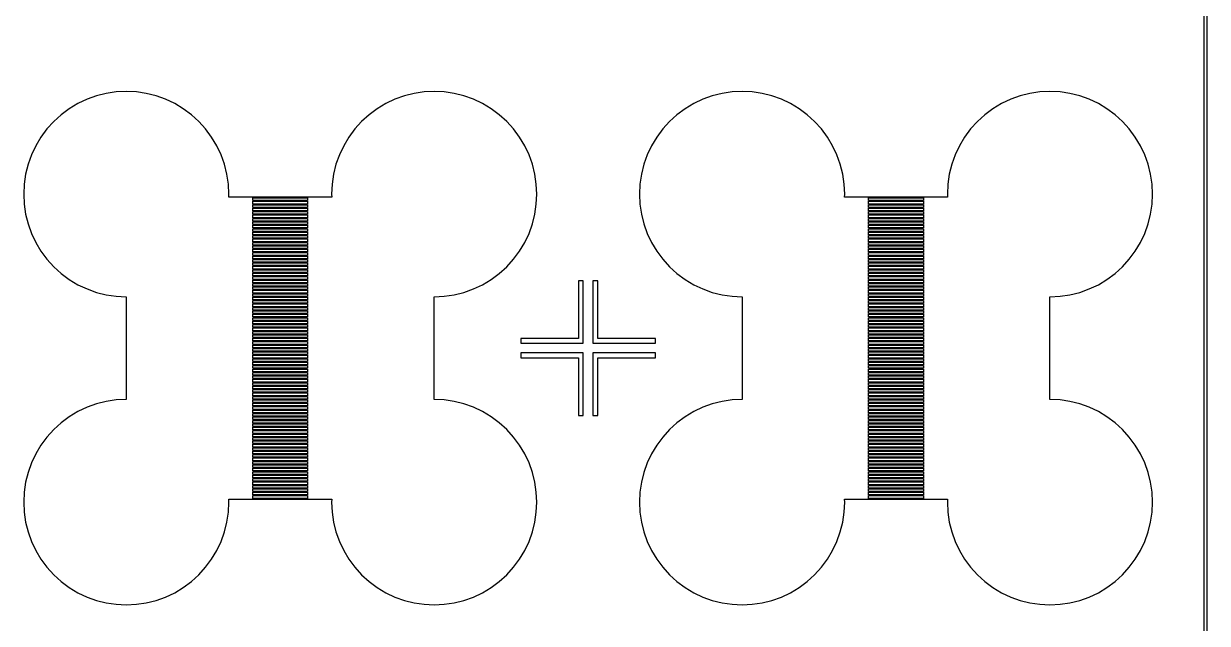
# Model space of a CAD drawing. Extents: x 0 to 72, y 0 to 108.
# Drawn here: x 54.75 to 72.05, y 36.48 to 45.24 of the extents above; entities that cross this region are included whole.
import ezdxf

# ---------------------------------------------------------------- set-up
doc = ezdxf.new("R2010")
doc.units = 0

msp = doc.modelspace()

# ---------------------------------------------------------------- linework, layer by layer
for p, q in [((72, 108), (72, 0)), ((72.05, -0.04999), (72.05, 108.05)), ((55.676, 44.1358), (55.5429, 44.0729)), ((55.8146, 44.1854), (55.676, 44.1358)), ((55.9574, 44.2212), (55.8146, 44.1854)), ((56.103, 44.2428), (55.9574, 44.2212)), ((56.25, 44.25), (56.103, 44.2428)), ((56.397, 44.2428), (56.25, 44.25)), ((56.5426, 44.2212), (56.397, 44.2428)), ((56.6854, 44.1854), (56.5426, 44.2212)), ((56.824, 44.1358), (56.6854, 44.1854)), ((56.9571, 44.0729), (56.824, 44.1358)), ((60.176, 44.1358), (60.0429, 44.0729)), ((60.3146, 44.1854), (60.176, 44.1358)), ((60.4574, 44.2212), (60.3146, 44.1854)), ((60.603, 44.2428), (60.4574, 44.2212)), ((60.75, 44.25), (60.603, 44.2428)), ((60.897, 44.2428), (60.75, 44.25)), ((61.0426, 44.2212), (60.897, 44.2428)), ((61.1854, 44.1854), (61.0426, 44.2212)), ((61.324, 44.1358), (61.1854, 44.1854)), ((61.4571, 44.0729), (61.324, 44.1358)), ((64.676, 44.1358), (64.5429, 44.0729)), ((64.8146, 44.1854), (64.676, 44.1358)), ((64.9574, 44.2212), (64.8146, 44.1854)), ((65.103, 44.2428), (64.9574, 44.2212)), ((65.25, 44.25), (65.103, 44.2428)), ((65.397, 44.2428), (65.25, 44.25)), ((65.5426, 44.2212), (65.397, 44.2428)), ((65.6854, 44.1854), (65.5426, 44.2212)), ((65.824, 44.1358), (65.6854, 44.1854)), ((65.9571, 44.0729), (65.824, 44.1358)), ((69.176, 44.1358), (69.0429, 44.0729)), ((69.3146, 44.1854), (69.176, 44.1358)), ((69.4574, 44.2212), (69.3146, 44.1854)), ((69.603, 44.2428), (69.4574, 44.2212)), ((69.75, 44.25), (69.603, 44.2428)), ((69.897, 44.2428), (69.75, 44.25)), ((70.0426, 44.2212), (69.897, 44.2428)), ((70.1854, 44.1854), (70.0426, 44.2212)), ((70.324, 44.1358), (70.1854, 44.1854)), ((70.4571, 44.0729), (70.324, 44.1358)), ((55.4167, 43.9972), (55.2984, 43.9095)), ((55.5429, 44.0729), (55.4167, 43.9972)), ((57.0834, 43.9972), (56.9571, 44.0729)), ((57.2016, 43.9095), (57.0834, 43.9972)), ((59.9166, 43.9972), (59.7984, 43.9095)), ((60.0429, 44.0729), (59.9166, 43.9972)), ((61.5833, 43.9972), (61.4571, 44.0729)), ((61.7016, 43.9095), (61.5833, 43.9972)), ((64.4167, 43.9972), (64.2984, 43.9095)), ((64.5429, 44.0729), (64.4167, 43.9972)), ((66.0834, 43.9972), (65.9571, 44.0729)), ((66.2016, 43.9095), (66.0834, 43.9972)), ((68.9166, 43.9972), (68.7984, 43.9095)), ((69.0429, 44.0729), (68.9166, 43.9972)), ((70.5833, 43.9972), (70.4571, 44.0729)), ((70.7016, 43.9095), (70.5833, 43.9972)), ((55.1893, 43.8107), (55.0905, 43.7016)), ((55.2984, 43.9095), (55.1893, 43.8107)), ((57.3107, 43.8107), (57.2016, 43.9095)), ((57.4095, 43.7016), (57.3107, 43.8107)), ((59.6893, 43.8107), (59.5905, 43.7016)), ((59.7984, 43.9095), (59.6893, 43.8107)), ((61.8107, 43.8107), (61.7016, 43.9095)), ((61.9095, 43.7016), (61.8107, 43.8107)), ((64.1893, 43.8107), (64.0905, 43.7016)), ((64.2984, 43.9095), (64.1893, 43.8107)), ((66.3107, 43.8107), (66.2016, 43.9095)), ((66.4095, 43.7016), (66.3107, 43.8107)), ((68.6893, 43.8107), (68.5905, 43.7016)), ((68.7984, 43.9095), (68.6893, 43.8107)), ((70.8107, 43.8107), (70.7016, 43.9095)), ((70.9095, 43.7016), (70.8107, 43.8107)), ((55.0905, 43.7016), (55.0028, 43.5833)), ((57.4972, 43.5833), (57.4095, 43.7016)), ((59.5905, 43.7016), (59.5028, 43.5833)), ((61.9972, 43.5833), (61.9095, 43.7016)), ((64.0905, 43.7016), (64.0028, 43.5833)), ((66.4972, 43.5833), (66.4095, 43.7016)), ((68.5905, 43.7016), (68.5028, 43.5833)), ((70.9972, 43.5833), (70.9095, 43.7016)), ((54.9271, 43.4571), (54.8642, 43.324)), ((55.0028, 43.5833), (54.9271, 43.4571)), ((57.5729, 43.4571), (57.4972, 43.5833)), ((57.6358, 43.324), (57.5729, 43.4571)), ((59.4271, 43.4571), (59.3642, 43.324)), ((59.5028, 43.5833), (59.4271, 43.4571)), ((62.0729, 43.4571), (61.9972, 43.5833)), ((62.1358, 43.324), (62.0729, 43.4571)), ((63.9271, 43.4571), (63.8642, 43.324)), ((64.0028, 43.5833), (63.9271, 43.4571)), ((66.5729, 43.4571), (66.4972, 43.5833)), ((66.6358, 43.324), (66.5729, 43.4571)), ((68.4271, 43.4571), (68.3642, 43.324)), ((68.5028, 43.5833), (68.4271, 43.4571)), ((71.0729, 43.4571), (70.9972, 43.5833)), ((71.1358, 43.324), (71.0729, 43.4571)), ((54.8642, 43.324), (54.8146, 43.1854)), ((57.6854, 43.1854), (57.6358, 43.324)), ((59.3642, 43.324), (59.3146, 43.1854)), ((62.1854, 43.1854), (62.1358, 43.324)), ((63.8642, 43.324), (63.8146, 43.1854)), ((66.6854, 43.1854), (66.6358, 43.324)), ((68.3642, 43.324), (68.3146, 43.1854)), ((71.1854, 43.1854), (71.1358, 43.324)), ((54.8146, 43.1854), (54.7788, 43.0426)), ((57.7212, 43.0426), (57.6854, 43.1854)), ((59.3146, 43.1854), (59.2788, 43.0426)), ((62.2212, 43.0426), (62.1854, 43.1854)), ((63.8146, 43.1854), (63.7788, 43.0426)), ((66.7212, 43.0426), (66.6854, 43.1854)), ((68.3146, 43.1854), (68.2788, 43.0426)), ((71.2212, 43.0426), (71.1854, 43.1854)), ((54.7788, 43.0426), (54.7572, 42.897)), ((57.7428, 42.897), (57.7212, 43.0426)), ((59.2788, 43.0426), (59.2572, 42.897)), ((62.2428, 42.897), (62.2212, 43.0426)), ((63.7788, 43.0426), (63.7572, 42.897)), ((66.7428, 42.897), (66.7212, 43.0426)), ((68.2788, 43.0426), (68.2572, 42.897)), ((71.2428, 42.897), (71.2212, 43.0426)), ((54.7572, 42.897), (54.75, 42.75)), ((54.75, 42.75), (54.7572, 42.603)), ((57.75, 42.75), (57.7428, 42.897)), ((57.7478, 42.705), (57.75, 42.75)), ((59.2572, 42.897), (59.25, 42.75)), ((59.25, 42.75), (59.2522, 42.705)), ((62.25, 42.75), (62.2428, 42.897)), ((62.2428, 42.603), (62.25, 42.75)), ((63.7572, 42.897), (63.75, 42.75)), ((63.75, 42.75), (63.7572, 42.603)), ((66.75, 42.75), (66.7428, 42.897)), ((66.7478, 42.705), (66.75, 42.75)), ((68.2572, 42.897), (68.25, 42.75)), ((68.25, 42.75), (68.2522, 42.705)), ((71.25, 42.75), (71.2428, 42.897)), ((71.2428, 42.603), (71.25, 42.75)), ((54.7572, 42.603), (54.7788, 42.4574)), ((59.2522, 42.705), (57.7478, 42.705)), ((58.1, 42.655), (58.1, 42.695)), ((58.1, 42.695), (58.9, 42.695)), ((58.9, 42.655), (58.1, 42.655)), ((58.1, 42.605), (58.1, 42.645)), ((58.1, 42.645), (58.9, 42.645)), ((58.9, 42.605), (58.1, 42.605)), ((58.1, 42.555), (58.1, 42.595)), ((58.1, 42.595), (58.9, 42.595)), ((58.9, 42.695), (58.9, 42.655)), ((58.9, 42.645), (58.9, 42.605)), ((58.9, 42.595), (58.9, 42.555)), ((62.2212, 42.4574), (62.2428, 42.603)), ((63.7572, 42.603), (63.7788, 42.4574)), ((68.2522, 42.705), (66.7478, 42.705)), ((67.1, 42.655), (67.1, 42.695)), ((67.1, 42.695), (67.9, 42.695)), ((67.9, 42.655), (67.1, 42.655)), ((67.1, 42.605), (67.1, 42.645)), ((67.1, 42.645), (67.9, 42.645)), ((67.9, 42.605), (67.1, 42.605)), ((67.1, 42.555), (67.1, 42.595)), ((67.1, 42.595), (67.9, 42.595)), ((67.9, 42.695), (67.9, 42.655)), ((67.9, 42.645), (67.9, 42.605)), ((67.9, 42.595), (67.9, 42.555)), ((71.2212, 42.4574), (71.2428, 42.603)), ((54.7788, 42.4574), (54.8146, 42.3146)), ((58.9, 42.555), (58.1, 42.555)), ((58.1, 42.505), (58.1, 42.545)), ((58.1, 42.545), (58.9, 42.545)), ((58.9, 42.505), (58.1, 42.505)), ((58.1, 42.455), (58.1, 42.495)), ((58.1, 42.495), (58.9, 42.495)), ((58.9, 42.455), (58.1, 42.455)), ((58.1, 42.405), (58.1, 42.445)), ((58.1, 42.445), (58.9, 42.445)), ((58.9, 42.405), (58.1, 42.405)), ((58.1, 42.355), (58.1, 42.395)), ((58.1, 42.395), (58.9, 42.395)), ((58.9, 42.545), (58.9, 42.505)), ((58.9, 42.495), (58.9, 42.455)), ((58.9, 42.445), (58.9, 42.405)), ((58.9, 42.395), (58.9, 42.355)), ((62.1854, 42.3146), (62.2212, 42.4574)), ((63.7788, 42.4574), (63.8146, 42.3146)), ((67.9, 42.555), (67.1, 42.555)), ((67.1, 42.505), (67.1, 42.545)), ((67.1, 42.545), (67.9, 42.545)), ((67.9, 42.505), (67.1, 42.505)), ((67.1, 42.455), (67.1, 42.495)), ((67.1, 42.495), (67.9, 42.495)), ((67.9, 42.455), (67.1, 42.455)), ((67.1, 42.405), (67.1, 42.445)), ((67.1, 42.445), (67.9, 42.445)), ((67.9, 42.405), (67.1, 42.405)), ((67.1, 42.355), (67.1, 42.395)), ((67.1, 42.395), (67.9, 42.395)), ((67.9, 42.545), (67.9, 42.505)), ((67.9, 42.495), (67.9, 42.455)), ((67.9, 42.445), (67.9, 42.405)), ((67.9, 42.395), (67.9, 42.355)), ((71.1854, 42.3146), (71.2212, 42.4574)), ((54.8146, 42.3146), (54.8642, 42.176)), ((58.9, 42.355), (58.1, 42.355)), ((58.1, 42.305), (58.1, 42.345)), ((58.1, 42.345), (58.9, 42.345)), ((58.9, 42.305), (58.1, 42.305)), ((58.1, 42.255), (58.1, 42.295)), ((58.1, 42.295), (58.9, 42.295)), ((58.9, 42.255), (58.1, 42.255)), ((58.1, 42.205), (58.1, 42.245)), ((58.1, 42.245), (58.9, 42.245)), ((58.9, 42.345), (58.9, 42.305)), ((58.9, 42.295), (58.9, 42.255)), ((58.9, 42.245), (58.9, 42.205)), ((62.1358, 42.176), (62.1854, 42.3146)), ((63.8146, 42.3146), (63.8642, 42.176)), ((67.9, 42.355), (67.1, 42.355)), ((67.1, 42.305), (67.1, 42.345)), ((67.1, 42.345), (67.9, 42.345)), ((67.9, 42.305), (67.1, 42.305)), ((67.1, 42.255), (67.1, 42.295)), ((67.1, 42.295), (67.9, 42.295)), ((67.9, 42.255), (67.1, 42.255)), ((67.1, 42.205), (67.1, 42.245)), ((67.1, 42.245), (67.9, 42.245)), ((67.9, 42.345), (67.9, 42.305)), ((67.9, 42.295), (67.9, 42.255)), ((67.9, 42.245), (67.9, 42.205)), ((71.1358, 42.176), (71.1854, 42.3146)), ((54.8642, 42.176), (54.9271, 42.0429)), ((54.9271, 42.0429), (55.0028, 41.9166)), ((58.9, 42.205), (58.1, 42.205)), ((58.1, 42.155), (58.1, 42.195)), ((58.1, 42.195), (58.9, 42.195)), ((58.9, 42.155), (58.1, 42.155)), ((58.1, 42.105), (58.1, 42.145)), ((58.1, 42.145), (58.9, 42.145)), ((58.9, 42.105), (58.1, 42.105)), ((58.1, 42.055), (58.1, 42.095)), ((58.1, 42.095), (58.9, 42.095)), ((58.9, 42.055), (58.1, 42.055)), ((58.1, 42.005), (58.1, 42.045)), ((58.1, 42.045), (58.9, 42.045)), ((58.9, 42.195), (58.9, 42.155)), ((58.9, 42.145), (58.9, 42.105)), ((58.9, 42.095), (58.9, 42.055)), ((58.9, 42.045), (58.9, 42.005)), ((61.9972, 41.9166), (62.0729, 42.0429)), ((62.0729, 42.0429), (62.1358, 42.176)), ((63.8642, 42.176), (63.9271, 42.0429)), ((63.9271, 42.0429), (64.0028, 41.9166)), ((67.9, 42.205), (67.1, 42.205)), ((67.1, 42.155), (67.1, 42.195)), ((67.1, 42.195), (67.9, 42.195)), ((67.9, 42.155), (67.1, 42.155)), ((67.1, 42.105), (67.1, 42.145)), ((67.1, 42.145), (67.9, 42.145)), ((67.9, 42.105), (67.1, 42.105)), ((67.1, 42.055), (67.1, 42.095)), ((67.1, 42.095), (67.9, 42.095)), ((67.9, 42.055), (67.1, 42.055)), ((67.1, 42.005), (67.1, 42.045)), ((67.1, 42.045), (67.9, 42.045)), ((67.9, 42.195), (67.9, 42.155)), ((67.9, 42.145), (67.9, 42.105)), ((67.9, 42.095), (67.9, 42.055)), ((67.9, 42.045), (67.9, 42.005)), ((70.9972, 41.9166), (71.0729, 42.0429)), ((71.0729, 42.0429), (71.1358, 42.176)), ((55.0028, 41.9166), (55.0905, 41.7984)), ((58.9, 42.005), (58.1, 42.005)), ((58.1, 41.955), (58.1, 41.995)), ((58.1, 41.995), (58.9, 41.995)), ((58.9, 41.955), (58.1, 41.955)), ((58.1, 41.905), (58.1, 41.945)), ((58.1, 41.945), (58.9, 41.945)), ((58.9, 41.905), (58.1, 41.905)), ((58.1, 41.855), (58.1, 41.895)), ((58.1, 41.895), (58.9, 41.895)), ((58.9, 41.995), (58.9, 41.955)), ((58.9, 41.945), (58.9, 41.905)), ((58.9, 41.895), (58.9, 41.855)), ((61.9095, 41.7984), (61.9972, 41.9166)), ((64.0028, 41.9166), (64.0905, 41.7984)), ((67.9, 42.005), (67.1, 42.005)), ((67.1, 41.955), (67.1, 41.995)), ((67.1, 41.995), (67.9, 41.995)), ((67.9, 41.955), (67.1, 41.955)), ((67.1, 41.905), (67.1, 41.945)), ((67.1, 41.945), (67.9, 41.945)), ((67.9, 41.905), (67.1, 41.905)), ((67.1, 41.855), (67.1, 41.895)), ((67.1, 41.895), (67.9, 41.895)), ((67.9, 41.995), (67.9, 41.955)), ((67.9, 41.945), (67.9, 41.905)), ((67.9, 41.895), (67.9, 41.855)), ((70.9095, 41.7984), (70.9972, 41.9166)), ((55.0905, 41.7984), (55.1893, 41.6893)), ((58.9, 41.855), (58.1, 41.855)), ((58.1, 41.805), (58.1, 41.845)), ((58.1, 41.845), (58.9, 41.845)), ((58.9, 41.805), (58.1, 41.805)), ((58.1, 41.755), (58.1, 41.795)), ((58.1, 41.795), (58.9, 41.795)), ((58.9, 41.755), (58.1, 41.755)), ((58.1, 41.705), (58.1, 41.745)), ((58.1, 41.745), (58.9, 41.745)), ((58.9, 41.705), (58.1, 41.705)), ((58.1, 41.655), (58.1, 41.695)), ((58.1, 41.695), (58.9, 41.695)), ((58.9, 41.845), (58.9, 41.805)), ((58.9, 41.795), (58.9, 41.755)), ((58.9, 41.745), (58.9, 41.705)), ((58.9, 41.695), (58.9, 41.655)), ((61.8107, 41.6893), (61.9095, 41.7984)), ((64.0905, 41.7984), (64.1893, 41.6893)), ((67.9, 41.855), (67.1, 41.855)), ((67.1, 41.805), (67.1, 41.845)), ((67.1, 41.845), (67.9, 41.845)), ((67.9, 41.805), (67.1, 41.805)), ((67.1, 41.755), (67.1, 41.795)), ((67.1, 41.795), (67.9, 41.795)), ((67.9, 41.755), (67.1, 41.755)), ((67.1, 41.705), (67.1, 41.745)), ((67.1, 41.745), (67.9, 41.745)), ((67.9, 41.705), (67.1, 41.705)), ((67.1, 41.655), (67.1, 41.695)), ((67.1, 41.695), (67.9, 41.695)), ((67.9, 41.845), (67.9, 41.805)), ((67.9, 41.795), (67.9, 41.755)), ((67.9, 41.745), (67.9, 41.705)), ((67.9, 41.695), (67.9, 41.655)), ((70.8107, 41.6893), (70.9095, 41.7984)), ((55.1893, 41.6893), (55.2984, 41.5905)), ((55.2984, 41.5905), (55.4167, 41.5028)), ((58.9, 41.655), (58.1, 41.655)), ((58.1, 41.605), (58.1, 41.645)), ((58.1, 41.645), (58.9, 41.645)), ((58.9, 41.605), (58.1, 41.605)), ((58.1, 41.555), (58.1, 41.595)), ((58.1, 41.595), (58.9, 41.595)), ((58.9, 41.555), (58.1, 41.555)), ((58.1, 41.505), (58.1, 41.545)), ((58.1, 41.545), (58.9, 41.545)), ((58.9, 41.645), (58.9, 41.605)), ((58.9, 41.595), (58.9, 41.555)), ((58.9, 41.545), (58.9, 41.505)), ((61.5833, 41.5028), (61.7016, 41.5905)), ((61.7016, 41.5905), (61.8107, 41.6893)), ((64.1893, 41.6893), (64.2984, 41.5905)), ((64.2984, 41.5905), (64.4167, 41.5028)), ((67.9, 41.655), (67.1, 41.655)), ((67.1, 41.605), (67.1, 41.645)), ((67.1, 41.645), (67.9, 41.645)), ((67.9, 41.605), (67.1, 41.605)), ((67.1, 41.555), (67.1, 41.595)), ((67.1, 41.595), (67.9, 41.595)), ((67.9, 41.555), (67.1, 41.555)), ((67.1, 41.505), (67.1, 41.545)), ((67.1, 41.545), (67.9, 41.545)), ((67.9, 41.645), (67.9, 41.605)), ((67.9, 41.595), (67.9, 41.555)), ((67.9, 41.545), (67.9, 41.505)), ((70.5833, 41.5028), (70.7016, 41.5905)), ((70.7016, 41.5905), (70.8107, 41.6893)), ((55.4167, 41.5028), (55.5429, 41.4271)), ((55.5429, 41.4271), (55.676, 41.3642)), ((55.676, 41.3642), (55.8146, 41.3146)), ((58.9, 41.505), (58.1, 41.505)), ((58.1, 41.455), (58.1, 41.495)), ((58.1, 41.495), (58.9, 41.495)), ((58.9, 41.455), (58.1, 41.455)), ((58.1, 41.405), (58.1, 41.445)), ((58.1, 41.445), (58.9, 41.445)), ((58.9, 41.405), (58.1, 41.405)), ((58.1, 41.355), (58.1, 41.395)), ((58.1, 41.395), (58.9, 41.395)), ((58.9, 41.355), (58.1, 41.355)), ((58.9, 41.495), (58.9, 41.455)), ((58.9, 41.445), (58.9, 41.405)), ((58.9, 41.395), (58.9, 41.355)), ((61.1854, 41.3146), (61.324, 41.3642)), ((61.324, 41.3642), (61.4571, 41.4271)), ((61.4571, 41.4271), (61.5833, 41.5028)), ((62.9297, 41.4844), (62.8594, 41.4844)), ((62.8594, 41.4844), (62.8594, 40.6406)), ((62.9297, 40.5703), (62.9297, 41.4844)), ((63.1406, 41.4844), (63.0703, 41.4844)), ((63.0703, 41.4844), (63.0703, 40.5703)), ((63.1406, 40.6406), (63.1406, 41.4844)), ((64.4167, 41.5028), (64.5429, 41.4271)), ((64.5429, 41.4271), (64.676, 41.3642)), ((64.676, 41.3642), (64.8146, 41.3146)), ((67.9, 41.505), (67.1, 41.505)), ((67.1, 41.455), (67.1, 41.495)), ((67.1, 41.495), (67.9, 41.495)), ((67.9, 41.455), (67.1, 41.455)), ((67.1, 41.405), (67.1, 41.445)), ((67.1, 41.445), (67.9, 41.445)), ((67.9, 41.405), (67.1, 41.405)), ((67.1, 41.355), (67.1, 41.395)), ((67.1, 41.395), (67.9, 41.395)), ((67.9, 41.355), (67.1, 41.355)), ((67.9, 41.495), (67.9, 41.455)), ((67.9, 41.445), (67.9, 41.405)), ((67.9, 41.395), (67.9, 41.355)), ((70.1854, 41.3146), (70.324, 41.3642)), ((70.324, 41.3642), (70.4571, 41.4271)), ((70.4571, 41.4271), (70.5833, 41.5028)), ((55.8146, 41.3146), (55.9574, 41.2788)), ((55.9574, 41.2788), (56.103, 41.2572)), ((56.103, 41.2572), (56.25, 41.25)), ((56.25, 41.25), (56.25, 39.75)), ((58.1, 41.305), (58.1, 41.345)), ((58.1, 41.345), (58.9, 41.345)), ((58.9, 41.305), (58.1, 41.305)), ((58.1, 41.255), (58.1, 41.295)), ((58.1, 41.295), (58.9, 41.295)), ((58.9, 41.255), (58.1, 41.255)), ((58.1, 41.205), (58.1, 41.245)), ((58.1, 41.245), (58.9, 41.245)), ((58.9, 41.205), (58.1, 41.205)), ((58.1, 41.155), (58.1, 41.195)), ((58.1, 41.195), (58.9, 41.195)), ((58.9, 41.345), (58.9, 41.305)), ((58.9, 41.295), (58.9, 41.255)), ((58.9, 41.245), (58.9, 41.205)), ((58.9, 41.195), (58.9, 41.155)), ((60.75, 41.25), (60.897, 41.2572)), ((60.75, 39.75), (60.75, 41.25)), ((60.897, 41.2572), (61.0426, 41.2788)), ((61.0426, 41.2788), (61.1854, 41.3146)), ((64.8146, 41.3146), (64.9574, 41.2788)), ((64.9574, 41.2788), (65.103, 41.2572)), ((65.103, 41.2572), (65.25, 41.25)), ((65.25, 41.25), (65.25, 39.75)), ((67.1, 41.305), (67.1, 41.345)), ((67.1, 41.345), (67.9, 41.345)), ((67.9, 41.305), (67.1, 41.305)), ((67.1, 41.255), (67.1, 41.295)), ((67.1, 41.295), (67.9, 41.295)), ((67.9, 41.255), (67.1, 41.255)), ((67.1, 41.205), (67.1, 41.245)), ((67.1, 41.245), (67.9, 41.245)), ((67.9, 41.205), (67.1, 41.205)), ((67.1, 41.155), (67.1, 41.195)), ((67.1, 41.195), (67.9, 41.195)), ((67.9, 41.345), (67.9, 41.305)), ((67.9, 41.295), (67.9, 41.255)), ((67.9, 41.245), (67.9, 41.205)), ((67.9, 41.195), (67.9, 41.155)), ((69.75, 41.25), (69.897, 41.2572)), ((69.75, 39.75), (69.75, 41.25)), ((69.897, 41.2572), (70.0426, 41.2788)), ((70.0426, 41.2788), (70.1854, 41.3146)), ((58.9, 41.155), (58.1, 41.155)), ((58.1, 41.105), (58.1, 41.145)), ((58.1, 41.145), (58.9, 41.145)), ((58.9, 41.105), (58.1, 41.105)), ((58.1, 41.055), (58.1, 41.095)), ((58.1, 41.095), (58.9, 41.095)), ((58.9, 41.055), (58.1, 41.055)), ((58.1, 41.005), (58.1, 41.045)), ((58.1, 41.045), (58.9, 41.045)), ((58.9, 41.005), (58.1, 41.005)), ((58.9, 41.145), (58.9, 41.105)), ((58.9, 41.095), (58.9, 41.055)), ((58.9, 41.045), (58.9, 41.005)), ((67.9, 41.155), (67.1, 41.155)), ((67.1, 41.105), (67.1, 41.145)), ((67.1, 41.145), (67.9, 41.145)), ((67.9, 41.105), (67.1, 41.105)), ((67.1, 41.055), (67.1, 41.095)), ((67.1, 41.095), (67.9, 41.095)), ((67.9, 41.055), (67.1, 41.055)), ((67.1, 41.005), (67.1, 41.045)), ((67.1, 41.045), (67.9, 41.045)), ((67.9, 41.005), (67.1, 41.005)), ((67.9, 41.145), (67.9, 41.105)), ((67.9, 41.095), (67.9, 41.055)), ((67.9, 41.045), (67.9, 41.005)), ((58.1, 40.955), (58.1, 40.995)), ((58.1, 40.995), (58.9, 40.995)), ((58.9, 40.955), (58.1, 40.955)), ((58.1, 40.905), (58.1, 40.945)), ((58.1, 40.945), (58.9, 40.945)), ((58.9, 40.905), (58.1, 40.905)), ((58.1, 40.855), (58.1, 40.895)), ((58.1, 40.895), (58.9, 40.895)), ((58.9, 40.855), (58.1, 40.855)), ((58.1, 40.805), (58.1, 40.845)), ((58.1, 40.845), (58.9, 40.845)), ((58.9, 40.995), (58.9, 40.955)), ((58.9, 40.945), (58.9, 40.905)), ((58.9, 40.895), (58.9, 40.855)), ((58.9, 40.845), (58.9, 40.805)), ((67.1, 40.955), (67.1, 40.995)), ((67.1, 40.995), (67.9, 40.995)), ((67.9, 40.955), (67.1, 40.955)), ((67.1, 40.905), (67.1, 40.945)), ((67.1, 40.945), (67.9, 40.945)), ((67.9, 40.905), (67.1, 40.905)), ((67.1, 40.855), (67.1, 40.895)), ((67.1, 40.895), (67.9, 40.895)), ((67.9, 40.855), (67.1, 40.855)), ((67.1, 40.805), (67.1, 40.845)), ((67.1, 40.845), (67.9, 40.845)), ((67.9, 40.995), (67.9, 40.955)), ((67.9, 40.945), (67.9, 40.905)), ((67.9, 40.895), (67.9, 40.855)), ((67.9, 40.845), (67.9, 40.805)), ((58.9, 40.805), (58.1, 40.805)), ((58.1, 40.755), (58.1, 40.795)), ((58.1, 40.795), (58.9, 40.795)), ((58.9, 40.755), (58.1, 40.755)), ((58.1, 40.705), (58.1, 40.745)), ((58.1, 40.745), (58.9, 40.745)), ((58.9, 40.705), (58.1, 40.705)), ((58.1, 40.655), (58.1, 40.695)), ((58.1, 40.695), (58.9, 40.695)), ((58.9, 40.655), (58.1, 40.655)), ((58.9, 40.795), (58.9, 40.755)), ((58.9, 40.745), (58.9, 40.705)), ((58.9, 40.695), (58.9, 40.655)), ((67.9, 40.805), (67.1, 40.805)), ((67.1, 40.755), (67.1, 40.795)), ((67.1, 40.795), (67.9, 40.795)), ((67.9, 40.755), (67.1, 40.755)), ((67.1, 40.705), (67.1, 40.745)), ((67.1, 40.745), (67.9, 40.745)), ((67.9, 40.705), (67.1, 40.705)), ((67.1, 40.655), (67.1, 40.695)), ((67.1, 40.695), (67.9, 40.695)), ((67.9, 40.655), (67.1, 40.655)), ((67.9, 40.795), (67.9, 40.755)), ((67.9, 40.745), (67.9, 40.705)), ((67.9, 40.695), (67.9, 40.655)), ((58.1, 40.605), (58.1, 40.645)), ((58.1, 40.645), (58.9, 40.645)), ((58.9, 40.605), (58.1, 40.605)), ((58.1, 40.555), (58.1, 40.595)), ((58.1, 40.595), (58.9, 40.595)), ((58.9, 40.555), (58.1, 40.555)), ((58.1, 40.505), (58.1, 40.545)), ((58.1, 40.545), (58.9, 40.545)), ((58.9, 40.505), (58.1, 40.505)), ((58.1, 40.455), (58.1, 40.495)), ((58.1, 40.495), (58.9, 40.495)), ((58.9, 40.645), (58.9, 40.605)), ((58.9, 40.595), (58.9, 40.555)), ((58.9, 40.545), (58.9, 40.505)), ((58.9, 40.495), (58.9, 40.455)), ((62.8594, 40.6406), (62.0156, 40.6406)), ((62.0156, 40.6406), (62.0156, 40.5703)), ((62.0156, 40.5703), (62.9297, 40.5703)), ((63.0703, 40.5703), (63.9844, 40.5703)), ((63.9844, 40.6406), (63.1406, 40.6406)), ((63.9844, 40.5703), (63.9844, 40.6406)), ((67.1, 40.605), (67.1, 40.645)), ((67.1, 40.645), (67.9, 40.645)), ((67.9, 40.605), (67.1, 40.605)), ((67.1, 40.555), (67.1, 40.595)), ((67.1, 40.595), (67.9, 40.595)), ((67.9, 40.555), (67.1, 40.555)), ((67.1, 40.505), (67.1, 40.545)), ((67.1, 40.545), (67.9, 40.545)), ((67.9, 40.505), (67.1, 40.505)), ((67.1, 40.455), (67.1, 40.495)), ((67.1, 40.495), (67.9, 40.495)), ((67.9, 40.645), (67.9, 40.605)), ((67.9, 40.595), (67.9, 40.555)), ((67.9, 40.545), (67.9, 40.505)), ((67.9, 40.495), (67.9, 40.455)), ((58.9, 40.455), (58.1, 40.455)), ((58.1, 40.405), (58.1, 40.445)), ((58.1, 40.445), (58.9, 40.445)), ((58.9, 40.405), (58.1, 40.405)), ((58.1, 40.355), (58.1, 40.395)), ((58.1, 40.395), (58.9, 40.395)), ((58.9, 40.355), (58.1, 40.355)), ((58.1, 40.305), (58.1, 40.345)), ((58.1, 40.345), (58.9, 40.345)), ((58.9, 40.445), (58.9, 40.405)), ((58.9, 40.395), (58.9, 40.355)), ((58.9, 40.345), (58.9, 40.305)), ((62.9297, 40.4297), (62.0156, 40.4297)), ((62.0156, 40.4297), (62.0156, 40.3594)), ((62.0156, 40.3594), (62.8594, 40.3594)), ((62.8594, 40.3594), (62.8594, 39.5156)), ((62.9297, 39.5156), (62.9297, 40.4297)), ((63.9844, 40.4297), (63.0703, 40.4297)), ((63.0703, 40.4297), (63.0703, 39.5156)), ((63.1406, 40.3594), (63.9844, 40.3594)), ((63.1406, 39.5156), (63.1406, 40.3594)), ((63.9844, 40.3594), (63.9844, 40.4297)), ((67.9, 40.455), (67.1, 40.455)), ((67.1, 40.405), (67.1, 40.445)), ((67.1, 40.445), (67.9, 40.445)), ((67.9, 40.405), (67.1, 40.405)), ((67.1, 40.355), (67.1, 40.395)), ((67.1, 40.395), (67.9, 40.395)), ((67.9, 40.355), (67.1, 40.355)), ((67.1, 40.305), (67.1, 40.345)), ((67.1, 40.345), (67.9, 40.345)), ((67.9, 40.445), (67.9, 40.405)), ((67.9, 40.395), (67.9, 40.355)), ((67.9, 40.345), (67.9, 40.305)), ((58.9, 40.305), (58.1, 40.305)), ((58.1, 40.255), (58.1, 40.295)), ((58.1, 40.295), (58.9, 40.295)), ((58.9, 40.255), (58.1, 40.255)), ((58.1, 40.205), (58.1, 40.245)), ((58.1, 40.245), (58.9, 40.245)), ((58.9, 40.205), (58.1, 40.205)), ((58.1, 40.155), (58.1, 40.195)), ((58.1, 40.195), (58.9, 40.195)), ((58.9, 40.155), (58.1, 40.155)), ((58.1, 40.105), (58.1, 40.145)), ((58.1, 40.145), (58.9, 40.145)), ((58.9, 40.295), (58.9, 40.255)), ((58.9, 40.245), (58.9, 40.205)), ((58.9, 40.195), (58.9, 40.155)), ((58.9, 40.145), (58.9, 40.105)), ((67.9, 40.305), (67.1, 40.305)), ((67.1, 40.255), (67.1, 40.295)), ((67.1, 40.295), (67.9, 40.295)), ((67.9, 40.255), (67.1, 40.255)), ((67.1, 40.205), (67.1, 40.245)), ((67.1, 40.245), (67.9, 40.245)), ((67.9, 40.205), (67.1, 40.205)), ((67.1, 40.155), (67.1, 40.195)), ((67.1, 40.195), (67.9, 40.195)), ((67.9, 40.155), (67.1, 40.155)), ((67.1, 40.105), (67.1, 40.145)), ((67.1, 40.145), (67.9, 40.145)), ((67.9, 40.295), (67.9, 40.255)), ((67.9, 40.245), (67.9, 40.205)), ((67.9, 40.195), (67.9, 40.155)), ((67.9, 40.145), (67.9, 40.105)), ((58.9, 40.105), (58.1, 40.105)), ((58.1, 40.055), (58.1, 40.095)), ((58.1, 40.095), (58.9, 40.095)), ((58.9, 40.055), (58.1, 40.055)), ((58.1, 40.005), (58.1, 40.045)), ((58.1, 40.045), (58.9, 40.045)), ((58.9, 40.005), (58.1, 40.005)), ((58.1, 39.955), (58.1, 39.995)), ((58.1, 39.995), (58.9, 39.995)), ((58.9, 40.095), (58.9, 40.055)), ((58.9, 40.045), (58.9, 40.005)), ((58.9, 39.995), (58.9, 39.955)), ((67.9, 40.105), (67.1, 40.105)), ((67.1, 40.055), (67.1, 40.095)), ((67.1, 40.095), (67.9, 40.095)), ((67.9, 40.055), (67.1, 40.055)), ((67.1, 40.005), (67.1, 40.045)), ((67.1, 40.045), (67.9, 40.045)), ((67.9, 40.005), (67.1, 40.005)), ((67.1, 39.955), (67.1, 39.995)), ((67.1, 39.995), (67.9, 39.995)), ((67.9, 40.095), (67.9, 40.055)), ((67.9, 40.045), (67.9, 40.005)), ((67.9, 39.995), (67.9, 39.955)), ((58.9, 39.955), (58.1, 39.955)), ((58.1, 39.905), (58.1, 39.945)), ((58.1, 39.945), (58.9, 39.945)), ((58.9, 39.905), (58.1, 39.905)), ((58.1, 39.855), (58.1, 39.895)), ((58.1, 39.895), (58.9, 39.895)), ((58.9, 39.855), (58.1, 39.855)), ((58.1, 39.805), (58.1, 39.845)), ((58.1, 39.845), (58.9, 39.845)), ((58.9, 39.805), (58.1, 39.805)), ((58.1, 39.755), (58.1, 39.795)), ((58.1, 39.795), (58.9, 39.795)), ((58.9, 39.945), (58.9, 39.905)), ((58.9, 39.895), (58.9, 39.855)), ((58.9, 39.845), (58.9, 39.805)), ((58.9, 39.795), (58.9, 39.755)), ((67.9, 39.955), (67.1, 39.955)), ((67.1, 39.905), (67.1, 39.945)), ((67.1, 39.945), (67.9, 39.945)), ((67.9, 39.905), (67.1, 39.905)), ((67.1, 39.855), (67.1, 39.895)), ((67.1, 39.895), (67.9, 39.895)), ((67.9, 39.855), (67.1, 39.855)), ((67.1, 39.805), (67.1, 39.845)), ((67.1, 39.845), (67.9, 39.845)), ((67.9, 39.805), (67.1, 39.805)), ((67.1, 39.755), (67.1, 39.795)), ((67.1, 39.795), (67.9, 39.795)), ((67.9, 39.945), (67.9, 39.905)), ((67.9, 39.895), (67.9, 39.855)), ((67.9, 39.845), (67.9, 39.805)), ((67.9, 39.795), (67.9, 39.755)), ((55.676, 39.6358), (55.5429, 39.5729)), ((55.8146, 39.6854), (55.676, 39.6358)), ((55.9574, 39.7212), (55.8146, 39.6854)), ((56.103, 39.7428), (55.9574, 39.7212)), ((56.25, 39.75), (56.103, 39.7428)), ((58.9, 39.755), (58.1, 39.755)), ((58.1, 39.705), (58.1, 39.745)), ((58.1, 39.745), (58.9, 39.745)), ((58.9, 39.705), (58.1, 39.705)), ((58.1, 39.655), (58.1, 39.695)), ((58.1, 39.695), (58.9, 39.695)), ((58.9, 39.655), (58.1, 39.655)), ((58.1, 39.605), (58.1, 39.645)), ((58.1, 39.645), (58.9, 39.645)), ((58.9, 39.745), (58.9, 39.705)), ((58.9, 39.695), (58.9, 39.655)), ((58.9, 39.645), (58.9, 39.605)), ((60.897, 39.7428), (60.75, 39.75)), ((61.0426, 39.7212), (60.897, 39.7428)), ((61.1854, 39.6854), (61.0426, 39.7212)), ((61.324, 39.6358), (61.1854, 39.6854)), ((61.4571, 39.5729), (61.324, 39.6358)), ((64.676, 39.6358), (64.5429, 39.5729)), ((64.8146, 39.6854), (64.676, 39.6358)), ((64.9574, 39.7212), (64.8146, 39.6854)), ((65.103, 39.7428), (64.9574, 39.7212)), ((65.25, 39.75), (65.103, 39.7428)), ((67.9, 39.755), (67.1, 39.755)), ((67.1, 39.705), (67.1, 39.745)), ((67.1, 39.745), (67.9, 39.745)), ((67.9, 39.705), (67.1, 39.705)), ((67.1, 39.655), (67.1, 39.695)), ((67.1, 39.695), (67.9, 39.695)), ((67.9, 39.655), (67.1, 39.655)), ((67.1, 39.605), (67.1, 39.645)), ((67.1, 39.645), (67.9, 39.645)), ((67.9, 39.745), (67.9, 39.705)), ((67.9, 39.695), (67.9, 39.655)), ((67.9, 39.645), (67.9, 39.605)), ((69.897, 39.7428), (69.75, 39.75)), ((70.0426, 39.7212), (69.897, 39.7428)), ((70.1854, 39.6854), (70.0426, 39.7212)), ((70.324, 39.6358), (70.1854, 39.6854)), ((70.4571, 39.5729), (70.324, 39.6358)), ((55.4167, 39.4972), (55.2984, 39.4095)), ((55.5429, 39.5729), (55.4167, 39.4972)), ((58.9, 39.605), (58.1, 39.605)), ((58.1, 39.555), (58.1, 39.595)), ((58.1, 39.595), (58.9, 39.595)), ((58.9, 39.555), (58.1, 39.555)), ((58.1, 39.505), (58.1, 39.545)), ((58.1, 39.545), (58.9, 39.545)), ((58.9, 39.505), (58.1, 39.505)), ((58.1, 39.455), (58.1, 39.495)), ((58.1, 39.495), (58.9, 39.495)), ((58.9, 39.455), (58.1, 39.455)), ((58.1, 39.405), (58.1, 39.445)), ((58.1, 39.445), (58.9, 39.445)), ((58.9, 39.595), (58.9, 39.555)), ((58.9, 39.545), (58.9, 39.505)), ((58.9, 39.495), (58.9, 39.455)), ((58.9, 39.445), (58.9, 39.405)), ((61.5833, 39.4972), (61.4571, 39.5729)), ((61.7016, 39.4095), (61.5833, 39.4972)), ((62.8594, 39.5156), (62.9297, 39.5156)), ((63.0703, 39.5156), (63.1406, 39.5156)), ((64.4167, 39.4972), (64.2984, 39.4095)), ((64.5429, 39.5729), (64.4167, 39.4972)), ((67.9, 39.605), (67.1, 39.605)), ((67.1, 39.555), (67.1, 39.595)), ((67.1, 39.595), (67.9, 39.595)), ((67.9, 39.555), (67.1, 39.555)), ((67.1, 39.505), (67.1, 39.545)), ((67.1, 39.545), (67.9, 39.545)), ((67.9, 39.505), (67.1, 39.505)), ((67.1, 39.455), (67.1, 39.495)), ((67.1, 39.495), (67.9, 39.495)), ((67.9, 39.455), (67.1, 39.455)), ((67.1, 39.405), (67.1, 39.445)), ((67.1, 39.445), (67.9, 39.445)), ((67.9, 39.595), (67.9, 39.555)), ((67.9, 39.545), (67.9, 39.505)), ((67.9, 39.495), (67.9, 39.455)), ((67.9, 39.445), (67.9, 39.405)), ((70.5833, 39.4972), (70.4571, 39.5729)), ((70.7016, 39.4095), (70.5833, 39.4972)), ((55.1893, 39.3107), (55.0905, 39.2016)), ((55.2984, 39.4095), (55.1893, 39.3107)), ((58.9, 39.405), (58.1, 39.405)), ((58.1, 39.355), (58.1, 39.395)), ((58.1, 39.395), (58.9, 39.395)), ((58.9, 39.355), (58.1, 39.355)), ((58.1, 39.305), (58.1, 39.345)), ((58.1, 39.345), (58.9, 39.345)), ((58.9, 39.305), (58.1, 39.305)), ((58.1, 39.255), (58.1, 39.295)), ((58.1, 39.295), (58.9, 39.295)), ((58.9, 39.395), (58.9, 39.355)), ((58.9, 39.345), (58.9, 39.305)), ((58.9, 39.295), (58.9, 39.255)), ((61.8107, 39.3107), (61.7016, 39.4095)), ((61.9095, 39.2016), (61.8107, 39.3107)), ((64.1893, 39.3107), (64.0905, 39.2016)), ((64.2984, 39.4095), (64.1893, 39.3107)), ((67.9, 39.405), (67.1, 39.405)), ((67.1, 39.355), (67.1, 39.395)), ((67.1, 39.395), (67.9, 39.395)), ((67.9, 39.355), (67.1, 39.355)), ((67.1, 39.305), (67.1, 39.345)), ((67.1, 39.345), (67.9, 39.345)), ((67.9, 39.305), (67.1, 39.305)), ((67.1, 39.255), (67.1, 39.295)), ((67.1, 39.295), (67.9, 39.295)), ((67.9, 39.395), (67.9, 39.355)), ((67.9, 39.345), (67.9, 39.305)), ((67.9, 39.295), (67.9, 39.255)), ((70.8107, 39.3107), (70.7016, 39.4095)), ((70.9095, 39.2016), (70.8107, 39.3107)), ((55.0905, 39.2016), (55.0028, 39.0834)), ((58.9, 39.255), (58.1, 39.255)), ((58.1, 39.205), (58.1, 39.245)), ((58.1, 39.245), (58.9, 39.245)), ((58.9, 39.205), (58.1, 39.205)), ((58.1, 39.155), (58.1, 39.195)), ((58.1, 39.195), (58.9, 39.195)), ((58.9, 39.155), (58.1, 39.155)), ((58.1, 39.105), (58.1, 39.145)), ((58.1, 39.145), (58.9, 39.145)), ((58.9, 39.105), (58.1, 39.105)), ((58.9, 39.245), (58.9, 39.205)), ((58.9, 39.195), (58.9, 39.155)), ((58.9, 39.145), (58.9, 39.105)), ((61.9972, 39.0834), (61.9095, 39.2016)), ((64.0905, 39.2016), (64.0028, 39.0834)), ((67.9, 39.255), (67.1, 39.255)), ((67.1, 39.205), (67.1, 39.245)), ((67.1, 39.245), (67.9, 39.245)), ((67.9, 39.205), (67.1, 39.205)), ((67.1, 39.155), (67.1, 39.195)), ((67.1, 39.195), (67.9, 39.195)), ((67.9, 39.155), (67.1, 39.155)), ((67.1, 39.105), (67.1, 39.145)), ((67.1, 39.145), (67.9, 39.145)), ((67.9, 39.105), (67.1, 39.105)), ((67.9, 39.245), (67.9, 39.205)), ((67.9, 39.195), (67.9, 39.155)), ((67.9, 39.145), (67.9, 39.105)), ((70.9972, 39.0834), (70.9095, 39.2016)), ((54.9271, 38.9571), (54.8642, 38.824)), ((55.0028, 39.0834), (54.9271, 38.9571)), ((58.1, 39.055), (58.1, 39.095)), ((58.1, 39.095), (58.9, 39.095)), ((58.9, 39.055), (58.1, 39.055)), ((58.1, 39.005), (58.1, 39.045)), ((58.1, 39.045), (58.9, 39.045)), ((58.9, 39.005), (58.1, 39.005)), ((58.1, 38.955), (58.1, 38.995)), ((58.1, 38.995), (58.9, 38.995)), ((58.9, 38.955), (58.1, 38.955)), ((58.1, 38.905), (58.1, 38.945)), ((58.1, 38.945), (58.9, 38.945)), ((58.9, 39.095), (58.9, 39.055)), ((58.9, 39.045), (58.9, 39.005)), ((58.9, 38.995), (58.9, 38.955)), ((58.9, 38.945), (58.9, 38.905)), ((62.0729, 38.9571), (61.9972, 39.0834)), ((62.1358, 38.824), (62.0729, 38.9571)), ((63.9271, 38.9571), (63.8642, 38.824)), ((64.0028, 39.0834), (63.9271, 38.9571)), ((67.1, 39.055), (67.1, 39.095)), ((67.1, 39.095), (67.9, 39.095)), ((67.9, 39.055), (67.1, 39.055)), ((67.1, 39.005), (67.1, 39.045)), ((67.1, 39.045), (67.9, 39.045)), ((67.9, 39.005), (67.1, 39.005)), ((67.1, 38.955), (67.1, 38.995)), ((67.1, 38.995), (67.9, 38.995)), ((67.9, 38.955), (67.1, 38.955)), ((67.1, 38.905), (67.1, 38.945)), ((67.1, 38.945), (67.9, 38.945)), ((67.9, 39.095), (67.9, 39.055)), ((67.9, 39.045), (67.9, 39.005)), ((67.9, 38.995), (67.9, 38.955)), ((67.9, 38.945), (67.9, 38.905)), ((71.0729, 38.9571), (70.9972, 39.0834)), ((71.1358, 38.824), (71.0729, 38.9571)), ((54.8642, 38.824), (54.8146, 38.6854)), ((58.9, 38.905), (58.1, 38.905)), ((58.1, 38.855), (58.1, 38.895)), ((58.1, 38.895), (58.9, 38.895)), ((58.9, 38.855), (58.1, 38.855)), ((58.1, 38.805), (58.1, 38.845)), ((58.1, 38.845), (58.9, 38.845)), ((58.9, 38.805), (58.1, 38.805)), ((58.1, 38.755), (58.1, 38.795)), ((58.1, 38.795), (58.9, 38.795)), ((58.9, 38.755), (58.1, 38.755)), ((58.9, 38.895), (58.9, 38.855)), ((58.9, 38.845), (58.9, 38.805)), ((58.9, 38.795), (58.9, 38.755)), ((62.1854, 38.6854), (62.1358, 38.824)), ((63.8642, 38.824), (63.8146, 38.6854)), ((67.9, 38.905), (67.1, 38.905)), ((67.1, 38.855), (67.1, 38.895)), ((67.1, 38.895), (67.9, 38.895)), ((67.9, 38.855), (67.1, 38.855)), ((67.1, 38.805), (67.1, 38.845)), ((67.1, 38.845), (67.9, 38.845)), ((67.9, 38.805), (67.1, 38.805)), ((67.1, 38.755), (67.1, 38.795)), ((67.1, 38.795), (67.9, 38.795)), ((67.9, 38.755), (67.1, 38.755)), ((67.9, 38.895), (67.9, 38.855)), ((67.9, 38.845), (67.9, 38.805)), ((67.9, 38.795), (67.9, 38.755)), ((71.1854, 38.6854), (71.1358, 38.824)), ((54.8146, 38.6854), (54.7788, 38.5426)), ((58.1, 38.705), (58.1, 38.745)), ((58.1, 38.745), (58.9, 38.745)), ((58.9, 38.705), (58.1, 38.705)), ((58.1, 38.655), (58.1, 38.695)), ((58.1, 38.695), (58.9, 38.695)), ((58.9, 38.655), (58.1, 38.655)), ((58.1, 38.605), (58.1, 38.645)), ((58.1, 38.645), (58.9, 38.645)), ((58.9, 38.605), (58.1, 38.605)), ((58.1, 38.555), (58.1, 38.595)), ((58.1, 38.595), (58.9, 38.595)), ((58.9, 38.745), (58.9, 38.705)), ((58.9, 38.695), (58.9, 38.655)), ((58.9, 38.645), (58.9, 38.605)), ((58.9, 38.595), (58.9, 38.555)), ((62.2212, 38.5426), (62.1854, 38.6854)), ((63.8146, 38.6854), (63.7788, 38.5426)), ((67.1, 38.705), (67.1, 38.745)), ((67.1, 38.745), (67.9, 38.745)), ((67.9, 38.705), (67.1, 38.705)), ((67.1, 38.655), (67.1, 38.695)), ((67.1, 38.695), (67.9, 38.695)), ((67.9, 38.655), (67.1, 38.655)), ((67.1, 38.605), (67.1, 38.645)), ((67.1, 38.645), (67.9, 38.645)), ((67.9, 38.605), (67.1, 38.605)), ((67.1, 38.555), (67.1, 38.595)), ((67.1, 38.595), (67.9, 38.595)), ((67.9, 38.745), (67.9, 38.705)), ((67.9, 38.695), (67.9, 38.655)), ((67.9, 38.645), (67.9, 38.605)), ((67.9, 38.595), (67.9, 38.555)), ((71.2212, 38.5426), (71.1854, 38.6854)), ((54.7788, 38.5426), (54.7572, 38.397)), ((58.9, 38.555), (58.1, 38.555)), ((58.1, 38.505), (58.1, 38.545)), ((58.1, 38.545), (58.9, 38.545)), ((58.9, 38.505), (58.1, 38.505)), ((58.1, 38.455), (58.1, 38.495)), ((58.1, 38.495), (58.9, 38.495)), ((58.9, 38.455), (58.1, 38.455)), ((58.1, 38.405), (58.1, 38.445)), ((58.1, 38.445), (58.9, 38.445)), ((58.9, 38.545), (58.9, 38.505)), ((58.9, 38.495), (58.9, 38.455)), ((58.9, 38.445), (58.9, 38.405)), ((62.2428, 38.397), (62.2212, 38.5426)), ((63.7788, 38.5426), (63.7572, 38.397)), ((67.9, 38.555), (67.1, 38.555)), ((67.1, 38.505), (67.1, 38.545)), ((67.1, 38.545), (67.9, 38.545)), ((67.9, 38.505), (67.1, 38.505)), ((67.1, 38.455), (67.1, 38.495)), ((67.1, 38.495), (67.9, 38.495)), ((67.9, 38.455), (67.1, 38.455)), ((67.1, 38.405), (67.1, 38.445)), ((67.1, 38.445), (67.9, 38.445)), ((67.9, 38.545), (67.9, 38.505)), ((67.9, 38.495), (67.9, 38.455)), ((67.9, 38.445), (67.9, 38.405)), ((71.2428, 38.397), (71.2212, 38.5426)), ((54.7572, 38.397), (54.75, 38.25)), ((54.75, 38.25), (54.7572, 38.103)), ((57.7428, 38.103), (57.75, 38.25)), ((57.75, 38.25), (57.7478, 38.295)), ((57.7478, 38.295), (59.2522, 38.295)), ((58.9, 38.405), (58.1, 38.405)), ((58.1, 38.355), (58.1, 38.395)), ((58.1, 38.395), (58.9, 38.395)), ((58.9, 38.355), (58.1, 38.355)), ((58.1, 38.305), (58.1, 38.345)), ((58.1, 38.345), (58.9, 38.345)), ((58.9, 38.305), (58.1, 38.305)), ((58.9, 38.395), (58.9, 38.355)), ((58.9, 38.345), (58.9, 38.305)), ((59.2522, 38.295), (59.25, 38.25)), ((59.25, 38.25), (59.2572, 38.103)), ((62.25, 38.25), (62.2428, 38.397)), ((62.2428, 38.103), (62.25, 38.25)), ((63.7572, 38.397), (63.75, 38.25)), ((63.75, 38.25), (63.7572, 38.103)), ((66.7428, 38.103), (66.75, 38.25)), ((66.75, 38.25), (66.7478, 38.295)), ((66.7478, 38.295), (68.2522, 38.295)), ((67.9, 38.405), (67.1, 38.405)), ((67.1, 38.355), (67.1, 38.395)), ((67.1, 38.395), (67.9, 38.395)), ((67.9, 38.355), (67.1, 38.355)), ((67.1, 38.305), (67.1, 38.345)), ((67.1, 38.345), (67.9, 38.345)), ((67.9, 38.305), (67.1, 38.305)), ((67.9, 38.395), (67.9, 38.355)), ((67.9, 38.345), (67.9, 38.305)), ((68.2522, 38.295), (68.25, 38.25)), ((68.25, 38.25), (68.2572, 38.103)), ((71.25, 38.25), (71.2428, 38.397)), ((71.2428, 38.103), (71.25, 38.25)), ((54.7572, 38.103), (54.7788, 37.9574)), ((57.7212, 37.9574), (57.7428, 38.103)), ((59.2572, 38.103), (59.2788, 37.9574)), ((62.2212, 37.9574), (62.2428, 38.103)), ((63.7572, 38.103), (63.7788, 37.9574)), ((66.7212, 37.9574), (66.7428, 38.103)), ((68.2572, 38.103), (68.2788, 37.9574)), ((71.2212, 37.9574), (71.2428, 38.103)), ((54.7788, 37.9574), (54.8146, 37.8146)), ((57.6854, 37.8146), (57.7212, 37.9574)), ((59.2788, 37.9574), (59.3146, 37.8146)), ((62.1854, 37.8146), (62.2212, 37.9574)), ((63.7788, 37.9574), (63.8146, 37.8146)), ((66.6854, 37.8146), (66.7212, 37.9574)), ((68.2788, 37.9574), (68.3146, 37.8146)), ((71.1854, 37.8146), (71.2212, 37.9574)), ((54.8146, 37.8146), (54.8642, 37.676)), ((57.6358, 37.676), (57.6854, 37.8146)), ((59.3146, 37.8146), (59.3642, 37.676)), ((62.1358, 37.676), (62.1854, 37.8146)), ((63.8146, 37.8146), (63.8642, 37.676)), ((66.6358, 37.676), (66.6854, 37.8146)), ((68.3146, 37.8146), (68.3642, 37.676)), ((71.1358, 37.676), (71.1854, 37.8146)), ((54.8642, 37.676), (54.9271, 37.5429)), ((54.9271, 37.5429), (55.0028, 37.4167)), ((57.4972, 37.4167), (57.5729, 37.5429)), ((57.5729, 37.5429), (57.6358, 37.676)), ((59.3642, 37.676), (59.4271, 37.5429)), ((59.4271, 37.5429), (59.5028, 37.4167)), ((61.9972, 37.4167), (62.0729, 37.5429)), ((62.0729, 37.5429), (62.1358, 37.676)), ((63.8642, 37.676), (63.9271, 37.5429)), ((63.9271, 37.5429), (64.0028, 37.4167)), ((66.4972, 37.4167), (66.5729, 37.5429)), ((66.5729, 37.5429), (66.6358, 37.676)), ((68.3642, 37.676), (68.4271, 37.5429)), ((68.4271, 37.5429), (68.5028, 37.4167)), ((70.9972, 37.4167), (71.0729, 37.5429)), ((71.0729, 37.5429), (71.1358, 37.676)), ((55.0028, 37.4167), (55.0905, 37.2984)), ((57.4095, 37.2984), (57.4972, 37.4167)), ((59.5028, 37.4167), (59.5905, 37.2984)), ((61.9095, 37.2984), (61.9972, 37.4167)), ((64.0028, 37.4167), (64.0905, 37.2984)), ((66.4095, 37.2984), (66.4972, 37.4167)), ((68.5028, 37.4167), (68.5905, 37.2984)), ((70.9095, 37.2984), (70.9972, 37.4167)), ((55.0905, 37.2984), (55.1893, 37.1893)), ((57.3107, 37.1893), (57.4095, 37.2984)), ((59.5905, 37.2984), (59.6893, 37.1893)), ((61.8107, 37.1893), (61.9095, 37.2984)), ((64.0905, 37.2984), (64.1893, 37.1893)), ((66.3107, 37.1893), (66.4095, 37.2984)), ((68.5905, 37.2984), (68.6893, 37.1893)), ((70.8107, 37.1893), (70.9095, 37.2984)), ((55.1893, 37.1893), (55.2984, 37.0905)), ((55.2984, 37.0905), (55.4167, 37.0028)), ((57.0834, 37.0028), (57.2016, 37.0905)), ((57.2016, 37.0905), (57.3107, 37.1893)), ((59.6893, 37.1893), (59.7984, 37.0905)), ((59.7984, 37.0905), (59.9166, 37.0028)), ((61.5833, 37.0028), (61.7016, 37.0905)), ((61.7016, 37.0905), (61.8107, 37.1893)), ((64.1893, 37.1893), (64.2984, 37.0905)), ((64.2984, 37.0905), (64.4167, 37.0028)), ((66.0834, 37.0028), (66.2016, 37.0905)), ((66.2016, 37.0905), (66.3107, 37.1893)), ((68.6893, 37.1893), (68.7984, 37.0905)), ((68.7984, 37.0905), (68.9166, 37.0028)), ((70.5833, 37.0028), (70.7016, 37.0905)), ((70.7016, 37.0905), (70.8107, 37.1893)), ((55.4167, 37.0028), (55.5429, 36.9271)), ((55.5429, 36.9271), (55.676, 36.8642)), ((55.676, 36.8642), (55.8146, 36.8146)), ((56.6854, 36.8146), (56.824, 36.8642)), ((56.824, 36.8642), (56.9571, 36.9271)), ((56.9571, 36.9271), (57.0834, 37.0028)), ((59.9166, 37.0028), (60.0429, 36.9271)), ((60.0429, 36.9271), (60.176, 36.8642)), ((60.176, 36.8642), (60.3146, 36.8146)), ((61.1854, 36.8146), (61.324, 36.8642)), ((61.324, 36.8642), (61.4571, 36.9271)), ((61.4571, 36.9271), (61.5833, 37.0028)), ((64.4167, 37.0028), (64.5429, 36.9271)), ((64.5429, 36.9271), (64.676, 36.8642)), ((64.676, 36.8642), (64.8146, 36.8146)), ((65.6854, 36.8146), (65.824, 36.8642)), ((65.824, 36.8642), (65.9571, 36.9271)), ((65.9571, 36.9271), (66.0834, 37.0028)), ((68.9166, 37.0028), (69.0429, 36.9271)), ((69.0429, 36.9271), (69.176, 36.8642)), ((69.176, 36.8642), (69.3146, 36.8146)), ((70.1854, 36.8146), (70.324, 36.8642)), ((70.324, 36.8642), (70.4571, 36.9271)), ((70.4571, 36.9271), (70.5833, 37.0028)), ((55.8146, 36.8146), (55.9574, 36.7788)), ((55.9574, 36.7788), (56.103, 36.7572)), ((56.103, 36.7572), (56.25, 36.75)), ((56.25, 36.75), (56.397, 36.7572)), ((56.397, 36.7572), (56.5426, 36.7788)), ((56.5426, 36.7788), (56.6854, 36.8146)), ((60.3146, 36.8146), (60.4574, 36.7788)), ((60.4574, 36.7788), (60.603, 36.7572)), ((60.603, 36.7572), (60.75, 36.75)), ((60.75, 36.75), (60.897, 36.7572)), ((60.897, 36.7572), (61.0426, 36.7788)), ((61.0426, 36.7788), (61.1854, 36.8146)), ((64.8146, 36.8146), (64.9574, 36.7788)), ((64.9574, 36.7788), (65.103, 36.7572)), ((65.103, 36.7572), (65.25, 36.75)), ((65.25, 36.75), (65.397, 36.7572)), ((65.397, 36.7572), (65.5426, 36.7788)), ((65.5426, 36.7788), (65.6854, 36.8146)), ((69.3146, 36.8146), (69.4574, 36.7788)), ((69.4574, 36.7788), (69.603, 36.7572)), ((69.603, 36.7572), (69.75, 36.75)), ((69.75, 36.75), (69.897, 36.7572)), ((69.897, 36.7572), (70.0426, 36.7788)), ((70.0426, 36.7788), (70.1854, 36.8146))]:
    msp.add_line(p, q)

doc.saveas('drawing.dxf')
